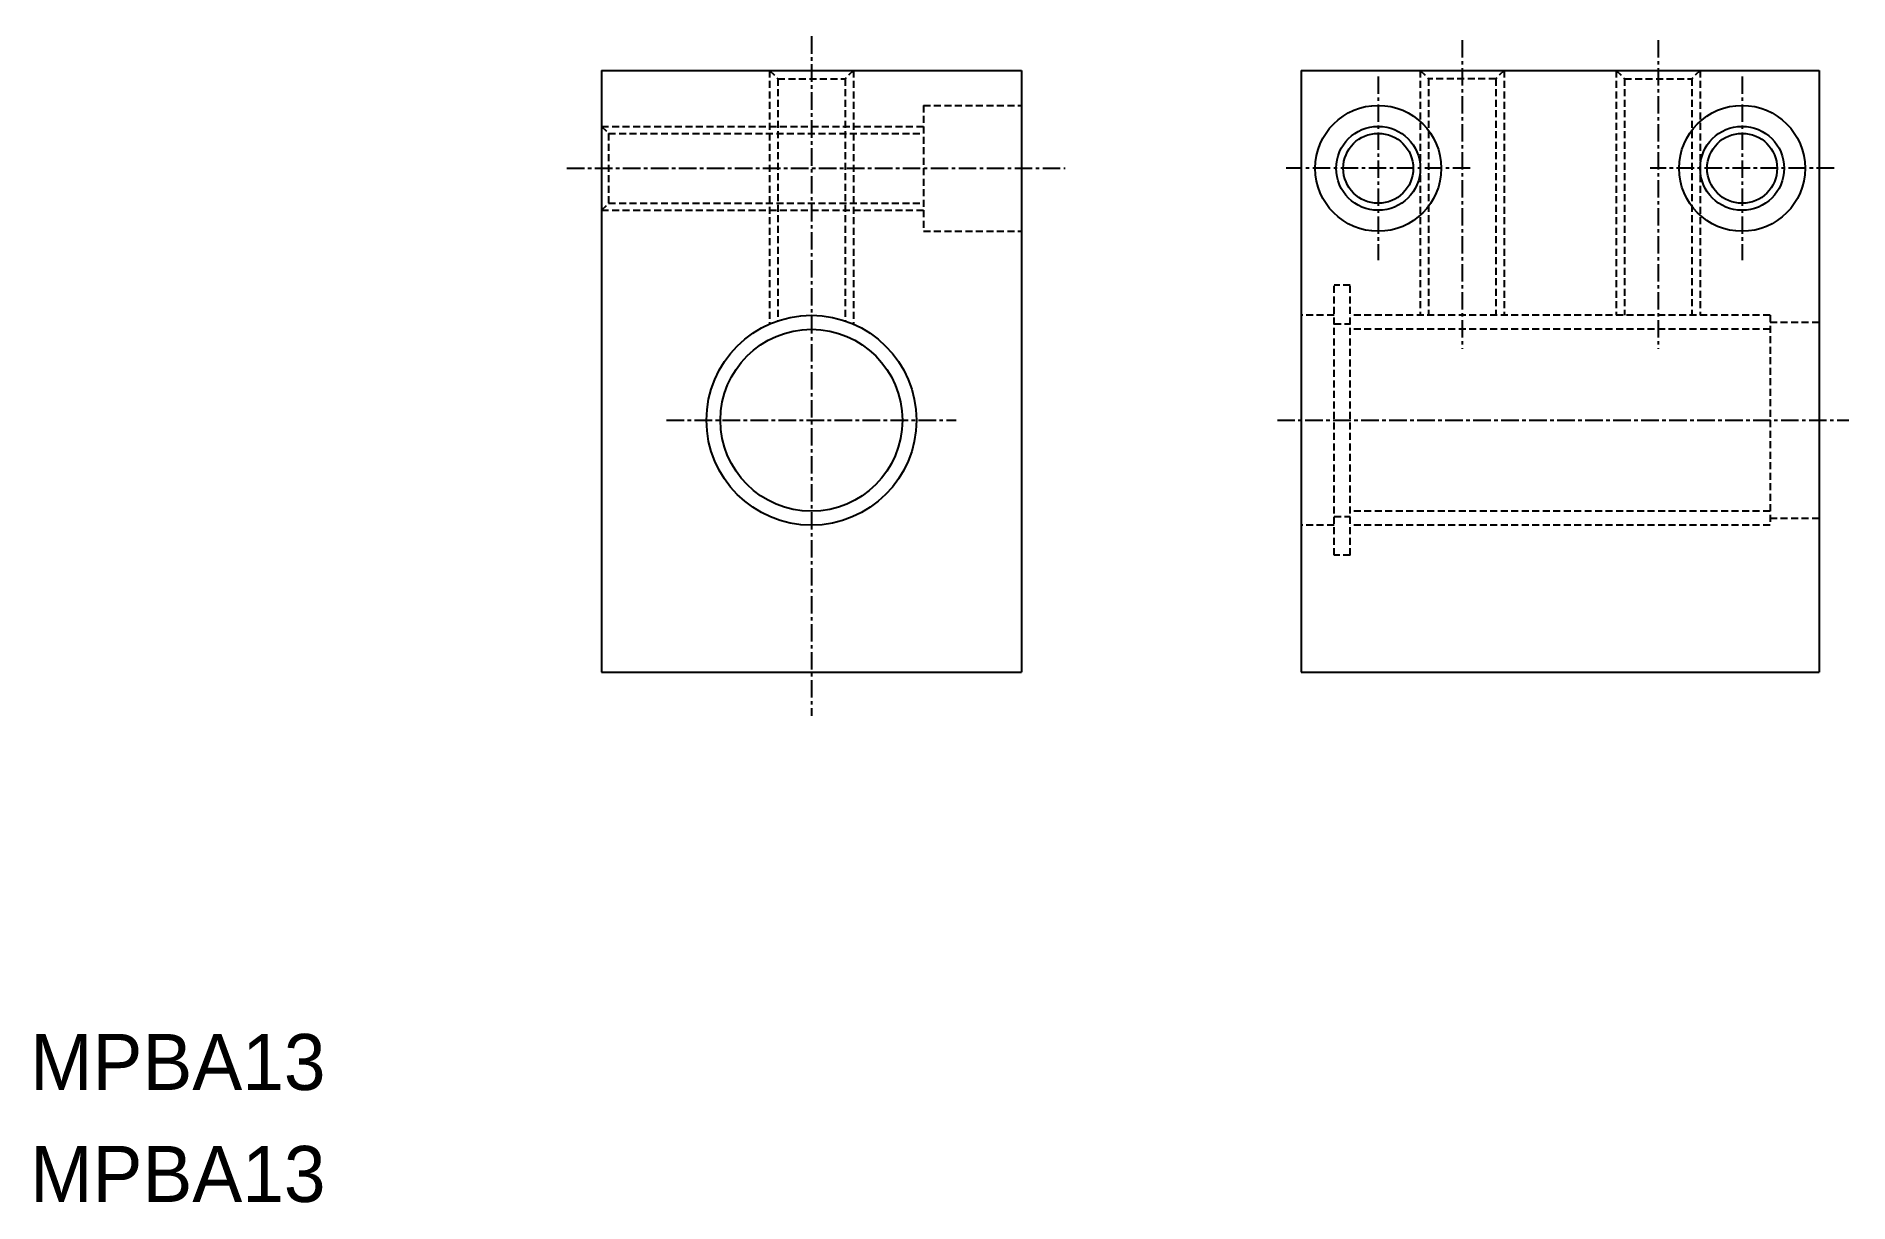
# Model space of a CAD drawing. Extents: x 10 to 140, y 10 to 93.
import ezdxf

# ---------------------------------------------------------------- set-up
doc = ezdxf.new("R2010")
doc.units = 0
doc.linetypes.add('CENTER', pattern=[2, 1.25, -0.25, 0.25, -0.25])
doc.linetypes.add('DASHED', pattern=[0.75, 0.5, -0.25])
doc.layers.get('0').update_dxf_attribs({"linetype": 'CONTINUOUS'})
doc.layers.add('CENTER', color=1, linetype='CENTER')

msp = doc.modelspace()

# ---------------------------------------------------------------- linework, layer by layer
at = {"color": 7, "linetype": 'CONTINUOUS'}
for p, q in [((50.83, 90.85), (50.83, 47.85)), ((50.83, 90.85), (80.83, 90.85)), ((58.33, 90.85), (58.33, 90.85)), ((65.83, 90.85), (65.83, 90.85)), ((80.83, 90.85), (80.83, 47.85)), ((100.83, 90.85), (100.83, 47.85)), ((100.83, 90.85), (137.83, 90.85)), ((137.83, 90.85), (137.83, 47.85)), ((50.83, 47.85), (80.83, 47.85)), ((100.83, 47.85), (137.83, 47.85))]:
    msp.add_line(p, q, dxfattribs=at)
at = {"color": 3, "linetype": 'DASHED'}
for p, q in [((62.83, 90.85), (62.83, 72.72)), ((62.83, 90.85), (63.43, 90.25)), ((68.83, 90.85), (68.23, 90.25)), ((68.83, 90.85), (68.83, 72.72)), ((109.33, 90.85), (109.33, 73.35)), ((109.33, 90.85), (109.93, 90.25)), ((115.33, 90.85), (114.73, 90.25)), ((115.33, 90.85), (115.33, 73.35)), ((123.33, 90.85), (123.33, 73.35)), ((123.33, 90.85), (123.93, 90.25)), ((129.33, 90.85), (128.73, 90.25)), ((129.33, 90.85), (129.33, 73.35)), ((63.43, 90.25), (63.43, 72.96)), ((63.43, 90.25), (68.23, 90.25)), ((68.23, 90.25), (68.23, 72.96)), ((114.73, 90.25), (109.93, 90.25)), ((109.93, 90.25), (109.93, 73.35)), ((114.73, 90.25), (114.73, 73.35)), ((123.93, 90.25), (123.93, 73.35)), ((123.93, 90.25), (128.73, 90.25)), ((128.73, 90.25), (128.73, 73.35)), ((73.83, 88.35), (80.83, 88.35)), ((73.83, 88.35), (73.83, 79.35)), ((50.83, 86.85), (73.83, 86.85)), ((50.83, 86.85), (51.33, 86.35)), ((51.33, 86.35), (73.83, 86.35)), ((51.33, 86.35), (51.33, 81.35)), ((50.83, 80.85), (51.33, 81.35)), ((50.83, 80.85), (73.83, 80.85)), ((51.33, 81.35), (73.83, 81.35)), ((73.83, 79.35), (80.83, 79.35)), ((103.18, 56.2), (103.18, 75.5)), ((104.33, 75.5), (103.18, 75.5)), ((104.33, 56.2), (104.33, 75.5)), ((103.18, 73.35), (100.83, 73.35)), ((103.18, 72.73), (104.33, 72.73)), ((134.33, 73.35), (104.33, 73.35)), ((104.33, 72.73), (104.33, 72.73)), ((134.33, 73.35), (134.33, 58.35)), ((134.33, 72.85), (137.83, 72.85)), ((134.33, 72.35), (104.33, 72.35)), ((103.18, 58.35), (100.83, 58.35)), ((103.18, 58.97), (104.33, 58.97)), ((134.33, 59.35), (104.33, 59.35)), ((104.33, 58.97), (104.33, 58.97)), ((134.33, 58.35), (104.33, 58.35)), ((134.33, 58.85), (137.83, 58.85)), ((104.33, 56.2), (103.18, 56.2))]:
    msp.add_line(p, q, dxfattribs=at)
at = {"color": 7, "linetype": 'CONTINUOUS'}
for centre, radius in [((106.33, 83.85), 4.5), ((132.33, 83.85), 4.5), ((106.33, 83.85), 2.5), ((132.33, 83.85), 2.5), ((65.83, 65.85), 7.5), ((65.83, 65.85), 6.5)]:
    msp.add_circle(centre, radius, dxfattribs=at)
at = {"color": 3}
for centre in [(106.33, 83.85), (132.33, 83.85)]:
    msp.add_circle(centre, 3, dxfattribs=at)
at = {"layer": 'CENTER', "color": 1, "linetype": 'CENTER'}
for p, q in [((65.83, 93.29), (65.83, 44.74)), ((112.33, 93.01), (112.33, 70.96)), ((126.33, 93.01), (126.33, 70.96)), ((106.33, 90.42), (106.33, 77.28)), ((132.33, 90.42), (132.33, 77.28)), ((48.36, 83.85), (83.95, 83.85)), ((112.9, 83.85), (99.76, 83.85)), ((138.9, 83.85), (125.76, 83.85)), ((55.48, 65.85), (76.18, 65.85)), ((99.12, 65.85), (139.95, 65.85))]:
    msp.add_line(p, q, dxfattribs=at)

# ---------------------------------------------------------------- texts
at = {"color": 7, "linetype": 'CONTINUOUS'}
for p in [(10, 18), (10, 10)]:
    msp.add_text('MPBA13', height=4, dxfattribs=at).set_placement(p)

doc.saveas('drawing.dxf')
